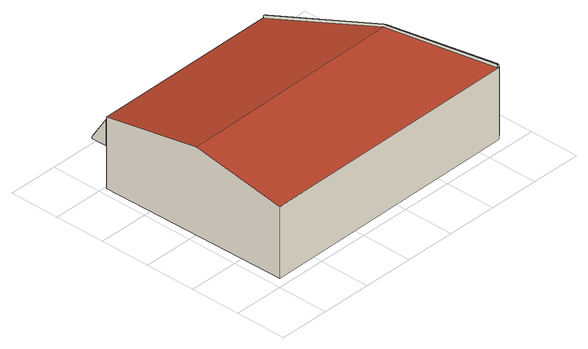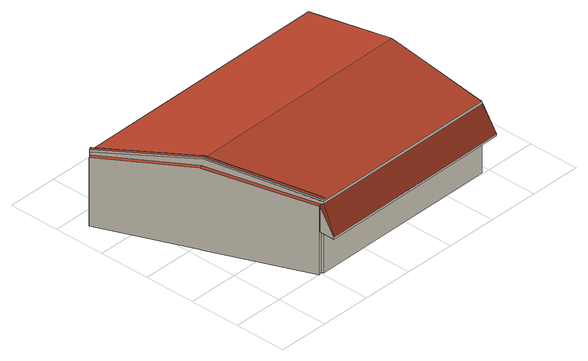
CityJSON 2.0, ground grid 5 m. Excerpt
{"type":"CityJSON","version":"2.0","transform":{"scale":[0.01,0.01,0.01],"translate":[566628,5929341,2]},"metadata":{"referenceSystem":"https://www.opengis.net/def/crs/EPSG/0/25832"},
"CityObjects":{
"building1":{"type":"Building","attributes":{"Grundfläche 2D":"440.343361","Grundhöhe NN":"2.012"},"children":["building1-1","building1-2"],"geometry":[{"type":"Solid","lod":"3","boundaries":[[[[0,1,2,3,4,5,6,7]],[[8,9,10,11,12,2,1,0,13,14]],[[15,16,17,18]],[[19,20,21,16,15,22,23]],[[24,7,6,25,26,27,28,29]],[[0,7,24,29,28,30,13]],[[14,13,30,31]],[[8,14,31,32]],[[33,10,9,8,32,34]],[[16,21,20,19,35,36,27,26,25,6,5,4,3,2,12,11,10,33,37,17]],[[18,17,37,38]],[[39,40,23,22,15,18,38,41]],[[19,23,40,35]],[[36,35,40,39,41,38,37,33,34,32,31,30,28,27]]]],"semantics":{"surfaces":[{"type":"RoofSurface"},{"type":"WallSurface"},{"type":"GroundSurface"}],"values":[[0,0,0,0,1,1,1,1,1,1,1,1,1,2]]}}]},
"building1-1":{"type":"BuildingInstallation","parents":["building1"],"geometry":[{"type":"MultiSurface","lod":"3","boundaries":[[[42,43,44]],[[43,45,46,47,48,49,50,51,44]],[[48,47,52,53,54,55,56,57,58,59,60]],[[61,56,55]],[[6,62,42,44]],[[62,63,64,65,1,66,67,68,54,53,52,47,46,45,43,42]],[[68,69,55,54]],[[61,55,69,70]],[[61,70,8,9,10,58,57,56]],[[10,11,12,2,3,4,5,6,44,51,50,49,48,60,59,58]]],"semantics":{"surfaces":[{"type":"RoofSurface"},{"type":"WallSurface"}],"values":[0,0,0,0,1,1,1,1,1,1]}}]},
"building1-2":{"type":"BuildingInstallation","parents":["building1"],"geometry":[{"type":"MultiSurface","lod":"3","boundaries":[[[25,71,72]],[[24,25,72,73]],[[24,73,74]],[[75,71,25]],[[76,77,72,71]],[[77,78,73,72]],[[78,79,74,73]],[[79,29,24,74]],[[29,26,25,24]],[[26,80,75,25]],[[80,76,71,75]],[[77,76,80,26,29,79,78]]],"semantics":{"surfaces":[{"type":"RoofSurface"},{"type":"WallSurface"},{"type":"OuterCeilingSurface"}],"values":[0,0,0,0,1,1,1,1,1,1,1,2]}}]}
},
"vertices":[
[86,1005,875],[2362,1037,875],[2383,1037,875],[2378,1050,873],[1991,1984,712],[1986,1997,710],[1982,2006,709],[74,1985,709],[2742,126,708],[2749,129,709],[2757,132,709],[2752,145,712],[2386,1030,873],[97,92,709],[2744,120,707],[2421,1040,810],[2386,1030,810],[2752,145,680],[2789,158,680],[1991,1984,680],[2378,1050,807],[2383,1037,809],[2417,1052,808],[2023,1997,680],[74,1985,690],[1982,2006,690],[1982,2006,432],[1982,2006,1],[74,1985,1],[74,1985,432],[97,92,1],[2744,120,1],[2742,126,1],[2757,132,1],[2749,129,1],[1991,1984,1],[1986,1997,1],[2752,145,1],[2789,158,1],[2417,1052,1],[2023,1997,1],[2421,1040,1],
[1964,1999,736],[1965,1997,736],[1982,2006,729],[1970,1984,739],[1973,1977,740],[2362,1037,898],[2383,1037,891],[2378,1050,889],[1991,1984,732],[1986,1997,730],[2365,1030,897],[2370,1019,895],[2735,136,741],[2739,126,739],[2742,126,738],[2749,129,736],[2757,132,734],[2752,145,736],[2386,1030,890],[2740,125,739],[1964,1999,710],[1965,1997,710],[1970,1984,712],[1973,1977,714],[2365,1030,873],[2370,1019,872],[2735,136,710],[2739,126,708],[2740,125,708],
[2027,2005,690],[2027,2159,452],[60,2132,452],[63,1984,690],[1986,1997,690],[2027,2005,432],[2027,2159,432],[60,2132,432],[63,1984,432],[1986,1997,432]
]}
